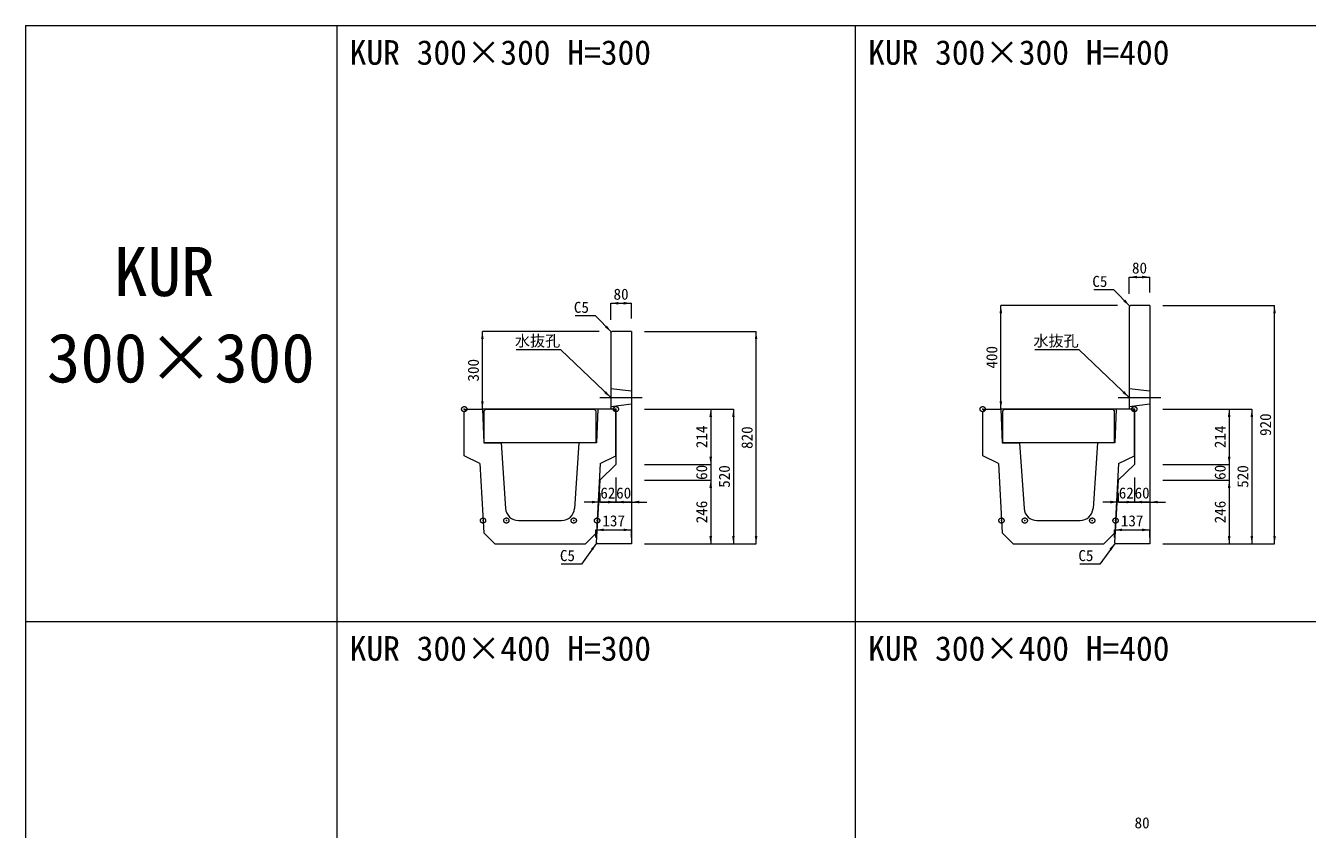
# Model space of a CAD drawing. Units: millimetres at full size, sheet at 1:40. Extents: x 86 to 35886, y -15691 to 10257.
# Drawn here: x 18686 to 23631, y -4992 to -1891 of the extents above; entities that cross this region are included whole.
import ezdxf
from ezdxf.enums import TextEntityAlignment as Align

# ---------------------------------------------------------------- set-up
doc = ezdxf.new("R2010")
doc.units = ezdxf.units.MM
doc.header["$LTSCALE"] = 40
doc.header["$PDMODE"] = 32
doc.header["$PDSIZE"] = 20
doc.linetypes.add('DASHED', pattern=[7.5, 6, -1.5])
doc.linetypes.add('USER1', pattern=[28.575, 19.05, -3.175, 3.175, -3.175])
for name, color, linetype, lineweight in [('パネックスKUR', 2, 'Continuous', 20), ('図枠', 5, 'Continuous', 13), ('寸法線', 7, 'Continuous', 13), ('引出線', 4, 'Continuous', 13), ('本体', 2, 'Continuous', 13), ('補助線', 8, 'USER1', 13)]:
    doc.layers.add(name, color=color, linetype=linetype, lineweight=lineweight)
doc.layers.add('文字', color=7, linetype='Continuous')
doc.styles.add('ＭＳ ゴシック', font='')
doc.styles.get('ＭＳ ゴシック').set_extended_font_data('MS Gothic')

# ---------------------------------------------------------------- blocks, each defined once
blk = doc.blocks.new('filled_arrow')
at = {"color": 0, "linetype": 'Continuous', "lineweight": -2}
blk.add_solid([(7.5, 1.25), (0, 0), (7.5, -1.25)], dxfattribs=at)

msp = doc.modelspace()

# ---------------------------------------------------------------- linework, layer by layer
at = {"layer": 'パネックスKUR'}
for p, q in [((22943.23, -2975.56), (22948.23, -2970.56)), ((22943.23, -2975.56), (22943.23, -3370.56)), ((23023.23, -2970.56), (22948.23, -2970.56)), ((23023.23, -2970.56), (23023.23, -3890.56)), ((20943.23, -3075.56), (20948.23, -3070.56)), ((20943.23, -3075.56), (20943.23, -3370.56)), ((21023.23, -3070.56), (20948.23, -3070.56)), ((21023.23, -3070.56), (21023.23, -3890.56)), ((20963.23, -3370.56), (20943.23, -3370.56)), ((20963.23, -3370.56), (20963.23, -3584.56)), ((22963.23, -3370.56), (22943.23, -3370.56)), ((22963.23, -3370.56), (22963.23, -3584.56)), ((20963.23, -3584.56), (20901.23, -3644.56)), ((22963.23, -3584.56), (22901.23, -3644.56)), ((20901.23, -3644.56), (20886.54, -3885.57)), ((22901.23, -3644.56), (22886.54, -3885.57)), ((20886.54, -3885.57), (20891.23, -3890.56)), ((21023.23, -3890.56), (20891.23, -3890.56)), ((22886.54, -3885.57), (22891.23, -3890.56)), ((23023.23, -3890.56), (22891.23, -3890.56))]:
    msp.add_line(p, q, dxfattribs=at)
at = {"layer": 'パネックスKUR', "linetype": 'DASHED', "lineweight": 9}
for p, q in [((20943.23, -3290.56), (21023.23, -3300.56)), ((22943.23, -3290.56), (23023.23, -3300.56)), ((20943.23, -3360.56), (21023.23, -3350.56)), ((22943.23, -3360.56), (23023.23, -3350.56))]:
    msp.add_line(p, q, dxfattribs=at)
at = {"layer": '図枠'}
for p, q in [((18686.23, -1890.56), (35886.23, -1890.56)), ((18686.23, -1890.56), (18686.23, -15690.56)), ((19886.23, -1890.56), (19886.23, -15690.56)), ((21886.23, -1890.56), (21886.23, -15690.56)), ((18686.23, -4190.56), (35886.23, -4190.56))]:
    msp.add_line(p, q, dxfattribs=at)
at = {"layer": '寸法線'}
for p, q in [((22943.23, -2860.9), (23023.23, -2860.9)), ((22943.23, -2925.56), (22943.23, -2860.9)), ((23023.23, -2920.56), (23023.23, -2860.9)), ((20943.23, -2962.01), (21023.23, -2962.01)), ((20943.23, -3025.56), (20943.23, -2962.01)), ((21023.23, -3020.56), (21023.23, -2962.01)), ((22448.23, -3370.56), (22448.23, -2970.56)), ((22898.23, -2970.56), (22448.23, -2970.56)), ((23073.23, -2970.56), (23504.07, -2970.56)), ((23504.07, -3890.56), (23504.07, -2970.56)), ((20448.23, -3370.56), (20448.23, -3070.56)), ((20898.23, -3070.56), (20448.23, -3070.56)), ((21073.23, -3070.56), (21504.07, -3070.56)), ((21504.07, -3890.56), (21504.07, -3070.56)), ((20893.23, -3370.56), (20448.23, -3370.56)), ((21073.23, -3370.56), (21416.57, -3370.56)), ((21073.23, -3370.56), (21329.07, -3370.56)), ((21329.07, -3370.56), (21329.07, -3584.56)), ((21416.57, -3370.56), (21416.57, -3890.56)), ((22893.23, -3370.56), (22448.23, -3370.56)), ((23073.23, -3370.56), (23416.57, -3370.56)), ((23073.23, -3370.56), (23329.07, -3370.56)), ((23329.07, -3370.56), (23329.07, -3584.56)), ((23416.57, -3370.56), (23416.57, -3890.56)), ((21329.07, -3524.56), (21329.07, -3704.56)), ((23329.07, -3524.56), (23329.07, -3704.56)), ((21073.23, -3584.56), (21329.07, -3584.56)), ((21073.23, -3584.56), (21329.07, -3584.56)), ((23073.23, -3584.56), (23329.07, -3584.56)), ((23073.23, -3584.56), (23329.07, -3584.56)), ((20963.23, -3634.56), (20963.23, -3729.18)), ((20963.23, -3634.56), (20963.23, -3729.18)), ((21023.23, -3634.56), (21023.23, -3729.18)), ((21073.23, -3644.56), (21329.07, -3644.56)), ((21073.23, -3644.56), (21329.07, -3644.56)), ((21329.07, -3644.56), (21329.07, -3890.56)), ((22963.23, -3634.56), (22963.23, -3729.18)), ((22963.23, -3634.56), (22963.23, -3729.18)), ((23023.23, -3634.56), (23023.23, -3729.18)), ((23073.23, -3644.56), (23329.07, -3644.56)), ((23073.23, -3644.56), (23329.07, -3644.56)), ((23329.07, -3644.56), (23329.07, -3890.56)), ((20901.23, -3694.56), (20901.23, -3729.18)), ((22901.23, -3694.56), (22901.23, -3729.18)), ((21023.23, -3729.18), (20841.23, -3729.18)), ((20903.23, -3729.18), (21083.23, -3729.18)), ((23023.23, -3729.18), (22841.23, -3729.18)), ((22903.23, -3729.18), (23083.23, -3729.18)), ((20886.23, -3836.57), (21023.23, -3836.57)), ((20886.23, -3865.56), (20886.23, -3836.57)), ((21023.23, -3865.56), (21023.23, -3836.57)), ((22886.23, -3836.57), (23023.23, -3836.57)), ((22886.23, -3865.56), (22886.23, -3836.57)), ((23023.23, -3865.56), (23023.23, -3836.57)), ((21073.23, -3890.56), (21504.07, -3890.56)), ((21073.23, -3890.56), (21416.57, -3890.56)), ((21073.23, -3890.56), (21329.07, -3890.56)), ((23073.23, -3890.56), (23504.07, -3890.56)), ((23073.23, -3890.56), (23416.57, -3890.56)), ((23073.23, -3890.56), (23329.07, -3890.56))]:
    msp.add_line(p, q, dxfattribs=at)
at = {"layer": '引出線'}
for points in [[(22945.73, -2973.06), (22884.24, -2910.35), (22806.47, -2910.35)], [(20945.73, -3073.06), (20884.24, -3010.35), (20806.47, -3010.35)], [(20943.23, -3325.56), (20750.77, -3142.12), (20579.03, -3142.12)], [(22943.23, -3325.56), (22750.77, -3142.12), (22579.03, -3142.12)], [(20888.88, -3888.07), (20830.46, -3968.33), (20752.69, -3968.33)], [(22888.88, -3888.07), (22830.46, -3968.33), (22752.69, -3968.33)]]:
    msp.add_lwpolyline(points, dxfattribs=at)
at = {"layer": '本体'}
for p, q in [((20384.23, -3370.56), (20378.23, -3382.56)), ((20378.23, -3550.56), (20378.23, -3382.56)), ((20384.23, -3370.56), (20448.23, -3370.56)), ((20448.23, -3370.56), (20453.23, -3500.56)), ((20893.23, -3370.56), (20888.23, -3500.56)), ((20957.23, -3370.56), (20893.23, -3370.56)), ((20957.23, -3370.56), (20963.23, -3382.56)), ((20963.23, -3550.56), (20963.23, -3382.56)), ((22384.23, -3370.56), (22378.23, -3382.56)), ((22378.23, -3550.56), (22378.23, -3382.56)), ((22384.23, -3370.56), (22448.23, -3370.56)), ((22448.23, -3370.56), (22453.23, -3500.56)), ((22893.23, -3370.56), (22888.23, -3500.56)), ((22957.23, -3370.56), (22893.23, -3370.56)), ((22957.23, -3370.56), (22963.23, -3382.56)), ((22963.23, -3550.56), (22963.23, -3382.56)), ((20453.23, -3500.56), (20520.73, -3500.56)), ((20520.73, -3500.56), (20537.62, -3753.89)), ((20820.73, -3500.56), (20803.84, -3753.89)), ((20888.23, -3500.56), (20820.73, -3500.56)), ((22453.23, -3500.56), (22520.73, -3500.56)), ((22520.73, -3500.56), (22537.62, -3753.89)), ((22820.73, -3500.56), (22803.84, -3753.89)), ((22888.23, -3500.56), (22820.73, -3500.56)), ((20438.73, -3580.43), (20378.23, -3550.56)), ((20902.73, -3580.43), (20963.23, -3550.56)), ((22438.73, -3580.43), (22378.23, -3550.56)), ((22902.73, -3580.43), (22963.23, -3550.56)), ((20438.73, -3580.43), (20453.33, -3848.16)), ((20902.73, -3580.43), (20888.14, -3848.16)), ((22438.73, -3580.43), (22453.33, -3848.16)), ((22902.73, -3580.43), (22888.14, -3848.16)), ((20587.51, -3800.56), (20753.95, -3800.56)), ((22587.51, -3800.56), (22753.95, -3800.56)), ((20495.73, -3890.56), (20453.33, -3848.16)), ((20845.73, -3890.56), (20888.14, -3848.16)), ((22495.73, -3890.56), (22453.33, -3848.16)), ((22845.73, -3890.56), (22888.14, -3848.16)), ((20495.73, -3890.56), (20845.73, -3890.56)), ((22495.73, -3890.56), (22845.73, -3890.56))]:
    msp.add_line(p, q, dxfattribs=at)
at = {"layer": '本体', "lineweight": 20}
for points in [[(20455.73, -3500.56), (20455.73, -3376.56), (20461.73, -3370.56), (20879.73, -3370.56), (20885.73, -3376.56), (20885.73, -3500.56)], [(22455.73, -3500.56), (22455.73, -3376.56), (22461.73, -3370.56), (22879.73, -3370.56), (22885.73, -3376.56), (22885.73, -3500.56)]]:
    msp.add_lwpolyline(points, close=True, dxfattribs=at)
at = {"layer": '本体'}
for centre, start, end in [((20587.51, -3750.56), 183.81407, 270), ((20753.95, -3750.56), 270, 356.18593), ((22587.51, -3750.56), 183.81407, 270), ((22753.95, -3750.56), 270, 356.18593)]:
    msp.add_arc(centre, 50, start, end, dxfattribs=at)
at = {"layer": '補助線'}
for p, q in [((20901.37, -3325.56), (21065.09, -3325.56)), ((22901.37, -3325.56), (23065.09, -3325.56))]:
    msp.add_line(p, q, dxfattribs=at)
for p in [(20378.23, -3370.56), (20963.23, -3370.56), (22378.23, -3370.56), (22963.23, -3370.56), (20450.73, -3800.56), (20540.73, -3800.56), (20800.73, -3800.56), (20890.73, -3800.56), (22450.73, -3800.56), (22540.73, -3800.56), (22800.73, -3800.56), (22890.73, -3800.56)]:
    msp.add_point(p, dxfattribs=at)

# ---------------------------------------------------------------- block references
at = {"layer": '寸法線', "xscale": 4, "yscale": 4}
for p in [(22943.23, -2860.9), (20943.23, -2962.01), (20963.23, -3729.18), (21023.23, -3729.18), (22963.23, -3729.18), (23023.23, -3729.18), (20886.23, -3836.57), (22886.23, -3836.57)]:
    msp.add_blockref('filled_arrow', p, dxfattribs=at)
for p, rotation in [((23023.23, -2860.9), 180), ((21023.23, -2962.01), 180), ((22448.23, -2970.56), 270), ((23504.07, -2970.56), 270), ((20448.23, -3070.56), 270), ((21504.07, -3070.56), 270), ((20448.23, -3370.56), 90), ((22448.23, -3370.56), 90), ((21329.07, -3370.56), 270), ((21416.57, -3370.56), 270), ((23329.07, -3370.56), 270), ((23416.57, -3370.56), 270), ((21329.07, -3584.56), 90), ((21329.07, -3584.56), 90), ((23329.07, -3584.56), 90), ((23329.07, -3584.56), 90), ((21329.07, -3644.56), 270), ((21329.07, -3644.56), 270), ((23329.07, -3644.56), 270), ((23329.07, -3644.56), 270), ((20901.23, -3729.18), 180), ((20963.23, -3729.18), 180), ((22901.23, -3729.18), 180), ((22963.23, -3729.18), 180), ((21023.23, -3836.57), 180), ((23023.23, -3836.57), 180), ((21329.07, -3890.56), 90), ((21416.57, -3890.56), 90), ((21504.07, -3890.56), 90), ((23329.07, -3890.56), 90), ((23416.57, -3890.56), 90), ((23504.07, -3890.56), 90)]:
    msp.add_blockref('filled_arrow', p, dxfattribs=dict(at, rotation=rotation))
at = {"layer": '引出線', "xscale": 4, "yscale": 4}
for p, rotation in [((22945.73, -2973.06), 134.4), ((20945.73, -3073.06), 134.4), ((20943.23, -3325.56), 136.4), ((22943.23, -3325.56), 136.4), ((20888.88, -3888.07), 233.9), ((22888.88, -3888.07), 233.9)]:
    msp.add_blockref('filled_arrow', p, dxfattribs=dict(at, rotation=rotation))

# ---------------------------------------------------------------- texts
at = {"layer": '寸法線', "style": 'ＭＳ ゴシック'}
for s, p in [('80', (22983.23, -2825.9)), ('80', (20983.23, -2927.01)), ('62', (20932.23, -3694.18)), ('60', (20993.23, -3694.18)), ('62', (22932.23, -3694.18)), ('60', (22993.23, -3694.18)), ('137', (20954.73, -3801.57)), ('137', (22954.73, -3801.57)), ('80', (22993.23, -4967.01))]:
    msp.add_text(s, height=42.72, dxfattribs=at).set_placement(p, align=Align.MIDDLE_CENTER)
for s, p in [('400', (22413.23, -3170.56)), ('300', (20413.23, -3220.56)), ('920', (23469.07, -3430.56)), ('214', (21294.07, -3477.56)), ('820', (21469.07, -3480.56)), ('214', (23294.07, -3477.56)), ('60', (21294.07, -3614.56)), ('520', (21381.57, -3630.56)), ('60', (23294.07, -3614.56)), ('520', (23381.57, -3630.56)), ('246', (21294.07, -3767.56)), ('246', (23294.07, -3767.56))]:
    msp.add_text(s, height=42.72, rotation=90, dxfattribs=at).set_placement(p, align=Align.MIDDLE_CENTER)
at = {"layer": '引出線', "style": 'ＭＳ ゴシック'}
for s, p in [('C5', (22859.24, -2856.35)), ('C5', (20859.24, -2956.35)), ('水抜孔', (20748.52, -3085.83)), ('水抜孔', (22748.52, -3085.83)), ('C5', (20805.46, -3914.33)), ('C5', (22805.46, -3914.33))]:
    msp.add_text(s, height=42.72, dxfattribs=at).set_placement(p, align=Align.TOP_RIGHT)
at = {"layer": '文字', "style": 'ＭＳ ゴシック'}
for s, p in [('KUR 300×300 H=300', (19936.23, -2070.06)), ('KUR 300×300 H=400', (21936.23, -2070.06)), ('KUR 300×400 H=300', (19936.23, -4370.06)), ('KUR 300×400 H=400', (21936.23, -4370.06))]:
    msp.add_text(s, height=94.94, dxfattribs=at).set_placement(p, align=Align.BOTTOM_LEFT)
for s, p in [('KUR ', (19027.23, -2744.4)), ('300×300', (18768.23, -3077.73))]:
    msp.add_text(s, height=189.9, dxfattribs=at).set_placement(p, align=Align.TOP_LEFT)

doc.saveas('drawing.dxf')
